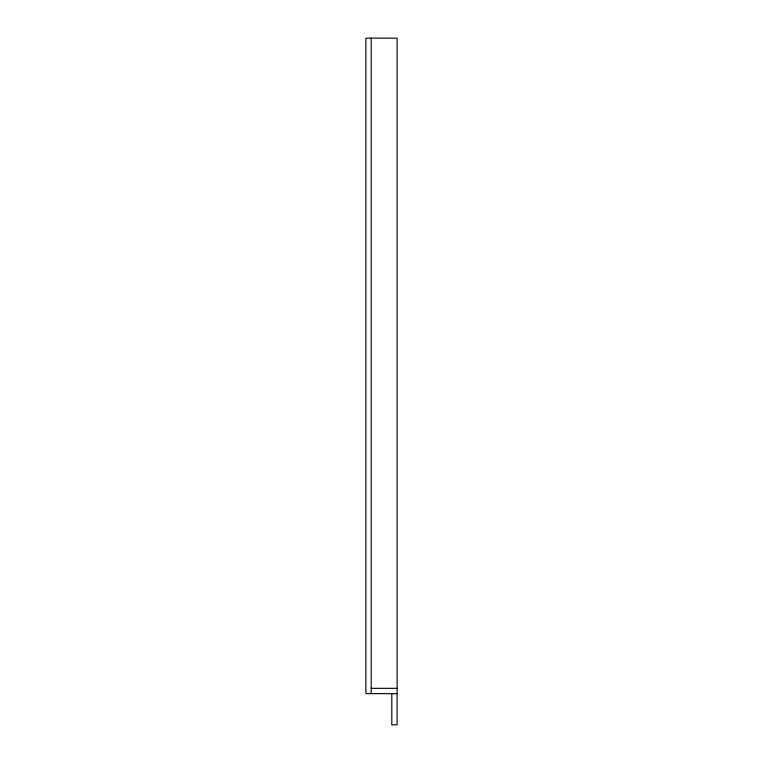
<?xml version="1.0" encoding="UTF-8"?>
<svg xmlns="http://www.w3.org/2000/svg" width="763" height="763" viewBox="0 0 763 763"><rect width="100%" height="100%" fill="white"/><g stroke="black" fill="none" stroke-linecap="round" stroke-linejoin="round"><path stroke-width="1.14" d="M371.2 688.331L397.103 688.331M397.103 693.634L365.897 693.634L365.897 38.15L397.103 38.15L397.103 724.85L391.8 724.85L391.8 693.634M371.2 38.15L371.2 693.634"/></g></svg>
